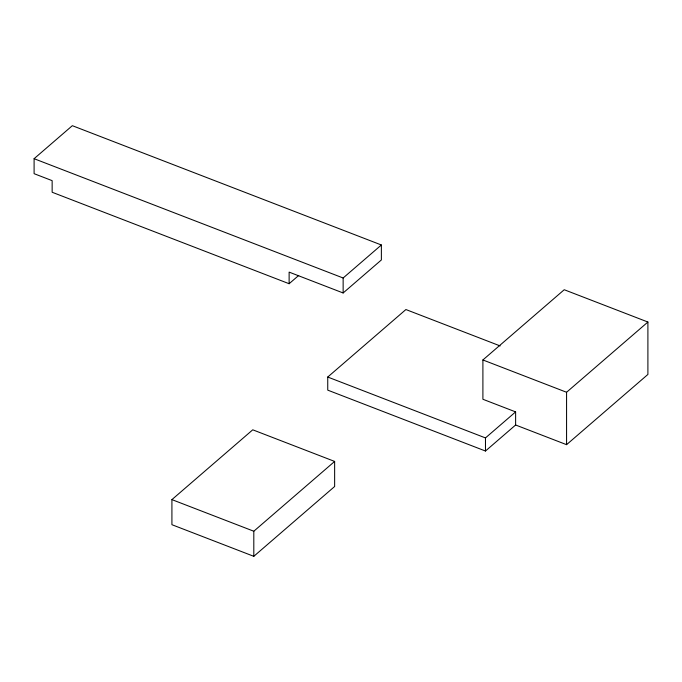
<?xml version="1.0" encoding="UTF-8"?>
<svg xmlns="http://www.w3.org/2000/svg" width="682" height="682" viewBox="0 0 682 682"><rect width="100%" height="100%" fill="white"/><g stroke="black" fill="none" stroke-linecap="round" stroke-linejoin="round"><path stroke-width="1.02" d="M34.1 158.701L72.335 125.684L381.374 244.983L381.374 259.953L343.14 292.97L289.125 272.118L289.125 283.721L52.147 192.247L52.147 180.645L34.1 173.68L34.1 158.701L343.14 277.992L381.374 244.983M289.125 283.721L298.716 275.443M171.915 499.616L252.749 429.813L334.64 461.424L334.64 486.505L253.806 556.316L171.915 524.697L171.915 499.616L253.806 531.227L334.64 461.424M515.618 424.997L566.572 444.664L647.9 374.444L647.9 322.032L564.227 289.731L482.899 359.96L482.899 399.268L515.618 411.894L515.618 424.997L485.473 451.024L327.744 390.138L327.744 377.035L405.901 309.543L500.162 345.927M485.473 451.024L485.473 437.921L515.618 411.894M566.572 444.664L566.572 392.261L647.9 322.032M482.899 359.96L566.572 392.261M327.744 377.035L485.473 437.921M343.14 277.992L343.14 292.97M253.806 531.227L253.806 556.316"/></g></svg>
